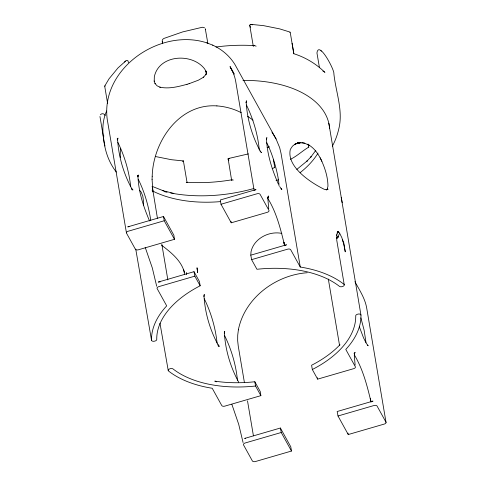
<?xml version="1.0" encoding="UTF-8"?>
<svg xmlns="http://www.w3.org/2000/svg" width="486" height="486" viewBox="0 0 486 486"><rect width="100%" height="100%" fill="white"/><g stroke="black" fill="none" stroke-linecap="round" stroke-linejoin="round"><path stroke-width="0.73" d="M250.782 255.107L251.043 251.73C253.631 239.051 268.551 230.668 281.85 233.395M152.075 179.516L152.191 176.23M143.485 205.086L143.51 201.319L142.799 196.113L141.122 192.061L139.853 190.536M152.191 176.321C153.06 141.791 179.055 103.226 216.956 105.905L216.878 105.899C225.352 106.477 233.681 108.809 241.238 112.667M155.696 156.571L171.394 159.706L183.307 160.933L183.179 161.668M187.013 182.487L186.229 182.633M162.184 40.69L162.67 39.354L163.904 38.443L182.645 31.918L202.407 27.246L204.6 27.836M339.586 233.347L339.659 232.964L338.025 237.04L338.493 236.396L336.992 238.097L338.226 236.694M186.472 274.59L186.642 272.518M103.785 135.637L103.597 138.109C104.684 150.35 108.706 162.336 116.342 172.056M106.653 110.972C101.629 122.004 102.151 134.464 104.976 146.007M107.582 103.263L104.69 86.113L109.058 78.768L118.007 67.912L126.378 60.41L127.836 60.622L128.553 62.603M332.345 146.189C335.297 140.758 337.412 134.901 338.803 128.887C343.365 110.474 335.747 91.976 333.876 73.714C334.69 70.166 318.695 39.913 316.951 52.962L319.357 67.111M231.64 180.02L233.304 180.033M315.815 150.368L310.785 157.124L311.435 156.364L306.496 161.589L307.267 160.842L296.812 169.414M100.432 114.83C101.538 113.013 104.557 113.511 105.11 115.534M124.629 62.026L125.4 61.054M137.988 175.495L138.352 174.984L137.909 176.837L137.957 176.254C138.516 191.733 143.492 206.842 149.566 220.978M246.183 101.264L246.554 100.754L246.11 102.607L246.159 102.024C247.137 119.216 252.216 136.469 260.484 151.565L260.138 151.103L261.541 152.574L260.958 152.337M266.547 138.115L266.917 137.599L266.474 139.452L266.516 138.875C267.106 154.56 272.154 169.881 278.399 184.17M204.017 294.99L204.381 294.48L203.944 296.332L203.986 295.749C204.97 312.941 210.043 330.194 218.311 345.291L217.965 344.829L219.368 346.299L218.159 345.989L218.84 345.989M224.374 331.835L224.745 331.324L224.301 333.177L224.35 332.6C225.328 349.786 230.407 367.039 238.675 382.136M354.713 352.818L355.078 352.307L354.403 354.118L354.452 353.522L354.3 355.637L355.12 365.089M338.493 236.396L336.561 238.146M326.805 189.68L328.086 189.182L326.519 189.832L327.442 189.06L327.127 189.443L327.959 186.187C327.862 176.254 324.514 166.564 320.134 157.75M268.594 147.398L268.995 146.991M272.203 168.721L274.292 167.621M249.986 26.22L249.786 24.962L250.503 24.318L263.436 25.624L279.65 28.868L290.185 32.137L293.787 53.454L293.471 53.739M253.577 45.921L254.573 45.623L256.122 46.158M289.863 32.416L289.942 32.319M267.829 196.879L268.691 195.961L268.011 197.772L268.059 197.176L267.908 199.296L268.728 208.743M117.132 139.008L117.995 138.133L117.551 139.986L117.594 139.409C118.578 156.601 123.657 173.854 131.919 188.945L131.578 188.483L132.982 189.953L131.767 189.649L132.447 189.649M293.55 53.642C305.014 57.141 316.301 63.83 324.946 72.475M104.69 86.113L105.292 85.967M182.615 161.316L183.307 160.933M294.947 144.221L292.469 146.165L290.33 149.378C286.278 166.68 310.675 182.7 324.423 189.382L327.351 189.637L326.088 189.795L327.145 189.589L326.792 189.692M336.67 238.085L337.873 237.368L336.379 238.249M290.379 159.341C297.001 156.2 302.887 150.447 308.914 147.039M294.589 144.464L297.462 143.133L294.388 144.549L297.28 143.224L300.409 142.513L296.235 143.601M267.142 147.531L269.177 146.687M343.626 242.101L345.273 251.827L343.73 243.996L341.871 237.727L339.769 233.45L338.311 231.84L338.663 232.114L337.442 231.549L338.432 231.5L337.679 231.761L338.28 231.33L337.169 233.073L337.381 232.63L336.695 235.273L336.78 234.817L336.755 240.248L344.246 284.79M337.679 231.761L338.718 231.391M189.084 83.695L198.391 80.19L203.774 77.055L203.415 77.317L206.046 74.303L205.864 74.795L206.374 73.386L206.192 73.89L205.912 71.09M354.021 353.298L354.33 353.201M186.995 84.321L189.2 83.659M297.584 143.139L297.997 143.024L295.281 143.899L299.419 142.769L297.584 143.139L300.196 142.72L297.487 143.139L302.249 142.793M174.48 239.306L164.225 220.753L128.164 231.239A2.466 1.415 -9.6 0 0 126.536 233.207L135.363 249.184A2.466 1.415 -9.6 0 0 138.413 249.792L174.48 239.306A35.247 5.698 73.8 0 1 173.873 235.248L163.509 216.489L127.775 226.877A2.466 1.415 -9.6 0 1 129.039 226.713M220.996 204.248L257.058 193.762A2.466 1.415 -9.6 0 1 260.107 194.37L268.934 210.341A2.466 1.415 -9.6 0 1 267.312 212.309L231.245 222.801L220.996 204.248L220.273 199.983L256.007 189.595A2.466 1.415 -9.6 0 0 254.931 190.105M135.734 249.111L151.517 340.145A2.466 1.415 -9.6 0 0 154.676 341.142L155.022 341.038A2.466 1.415 -9.6 0 0 156.753 339.459A100.432 57.749 -9.6 0 1 200.159 285.78L199.442 281.522L194.005 271.68L158.272 282.068A2.479 1.428 -9.6 0 1 160.143 281.971M200.159 285.78L194.837 276.151L158.776 286.637A2.466 1.415 -9.6 0 0 157.148 288.611L166.692 305.87A105.717 60.786 -9.6 0 0 151.517 340.145M251.608 259.646L287.669 249.16A2.466 1.415 -9.6 0 1 290.719 249.768L300.263 267.033A105.717 60.786 -9.6 0 1 343.863 284.213A2.466 1.415 -9.6 0 1 342.533 286.515L342.187 286.619A2.466 1.415 -9.6 0 1 339.428 286.339A100.432 57.749 -9.6 0 0 256.93 269.274L251.608 259.646A35.247 5.698 73.8 0 0 250.776 255.18L286.503 244.786A2.479 1.428 -9.6 0 0 285.057 245.649M260.873 395.647L224.805 406.132A2.466 1.415 -9.6 0 1 221.756 405.524L212.218 388.265A105.717 60.786 -9.6 0 1 168.612 371.079A2.466 1.415 -9.6 0 1 169.942 368.777L170.288 368.674A2.466 1.415 -9.6 0 1 173.046 368.953A100.432 57.749 -9.6 0 0 255.551 386.018L260.873 395.647A35.235 5.698 73.8 0 1 260.265 391.595L254.828 381.753A100.432 57.749 -9.6 0 1 214.8 381.139A2.466 1.415 -9.6 0 1 216.136 381.875M339.605 345.358A2.466 1.415 -9.6 0 1 339.957 344.744A100.432 57.749 -9.6 0 1 311.593 365.247L312.316 369.512L317.637 379.141L353.705 368.655A2.466 1.415 -9.6 0 0 355.327 366.687L345.789 349.422A105.717 60.786 -9.6 0 0 360.958 315.147L328.822 123.231M372.89 401.126L337.163 411.514A35.235 5.698 73.8 0 1 337.995 415.98L348.249 434.539L384.317 424.053A2.466 1.415 -9.6 0 0 385.939 422.085L377.112 406.114A2.466 1.415 -9.6 0 0 374.062 405.5L338.001 415.986M291.485 451.044L281.23 432.497L245.169 442.983A2.466 1.415 -9.6 0 0 243.541 444.951L252.368 460.922A2.466 1.415 -9.6 0 0 255.417 461.536L291.485 451.044L290.762 446.78L280.392 428.02L244.665 438.415A2.479 1.428 -9.6 0 1 245.618 438.25M187.067 84.297C178.259 86.648 169.213 89.114 159.851 87.188L160.283 87.273L157.081 85.822L154.985 83.458L155.125 83.738L154.153 80.962L154.208 81.271L154.335 76.709C158.922 54.79 191.612 52.458 204.485 68.733L206.046 71.345M248.395 153.898L228.104 158.594L231.628 180.318M232.083 179.759C217.187 182.293 202 183.258 186.922 182.256M216.021 47.021C228.785 45.259 241.718 44.858 254.573 45.623M307.182 272.743C275.611 275.015 244.701 297.997 238.359 329.842L238.419 329.526L237.721 335.146L237.666 340.692L238.249 346.111L244.422 382.597M228.475 158.436L229.702 158.709M304.862 143.242L301.928 142.732L304.528 143.2L309.369 145.308L309.102 145.126C315.056 148.88 318.804 154.815 321.902 161.328M250.964 24.3L252.52 24.841M173.818 193.428L162.452 190.548L163.588 190.889L152.015 186.308M207.145 42.968C160.538 27.435 100.687 68.186 107.199 119.143L126.433 232.855M322.898 71.071L324.52 72.001M212.595 45.101C221.738 49.208 229.696 55.963 234.932 64.529L276.078 138.978L279.669 147.653L281.03 153.321L300.263 267.033M206.854 42.853L212.904 45.222M367.708 345.528L368.291 345.759M308.725 147.015L307.99 144.014M247.653 116.3L253.036 120.127M281.904 189.419L281.036 188.811L281.522 189.175L279.669 186.563M161.65 245.26C170.616 252.125 181.442 260.514 184.352 272.421L183.58 269.493M367.428 345.151L367.914 345.522L366.061 342.909L363.449 337.63L359.342 326.75M320.912 50.684L321.343 51.152M228.845 160.289L228.299 159.608M267.494 197.911C276.352 211.993 280.471 228.511 284.383 244.525L283.891 242.162L284.638 245.776M271.953 132.131L276.078 138.978M354.537 355.193C362.835 369.166 367.015 385.179 370.775 400.865L370.283 398.502L371.031 402.116M250.26 26.748L250.6 27.265M230.097 66.746L234.112 74.006L230.097 66.746C232.976 71.715 234.866 76.399 235.765 81.757L254.154 190.476M354.902 281.631C359.591 290.288 365.308 298.787 366.808 308.732L386.042 422.437M246.445 105.037C253.291 119.082 257.817 134.44 259.305 150.004M224.635 335.607C231.482 349.653 236.002 365.016 237.496 380.581M204.278 298.762C211.046 312.601 215.474 327.74 217.09 343.073M138.249 179.267C144.658 192.116 148.619 206.179 150.763 220.352M117.885 142.422C124.659 156.261 129.088 171.4 130.698 186.727M228.171 159.39L228.025 159.001M231.858 404.322L238.693 424.266L243.073 442.552M145.205 247.338L152.306 267.926L156.686 286.211M205.481 29.391L205.299 28.85L207.856 43.436M342.478 239.422L343.201 241.87M360.891 317.868L364.117 330.164L366.013 342.533M159.967 323.226L168.229 370.502M342.199 202.656L341.245 197.547M273.375 159.39L274.803 167.731M249.761 25.43L253.291 46.267M187.031 182.384L183.422 161.054M162.19 41.255L162.555 43.394M339.477 344.963L328.329 279.055M348.006 433.117L348.249 434.539M254.828 381.753L255.551 386.018M247.508 400.835L253.431 435.857M163.509 216.489L164.225 220.753M157.428 218.238L152.337 187.116L152.92 191.964L152.082 179.407M161.814 244.179L167.864 279.942M103.597 138.109L99.958 116.5M292.092 43.357L293.787 53.46M184.255 272.063L184.455 274.201M266.656 142.781A26.432 4.277 73.8 0 1 279.019 185.871M280.392 428.014A35.235 5.698 73.8 0 1 281.23 432.485M120.376 157.537A105.717 60.786 -9.6 0 1 120.716 148.813M242.97 80.403A105.717 60.786 -9.6 0 1 329.593 128.195M360.958 315.147A2.466 1.415 -9.6 0 0 357.805 314.15L357.459 314.254A2.466 1.415 -9.6 0 0 355.728 315.833A100.432 57.749 -9.6 0 1 312.316 369.512M318.026 153.084A100.432 57.749 -9.6 0 1 300.148 172.633M220.638 201.593A100.432 57.749 -9.6 0 1 152.106 190.725M194.005 271.686A35.247 5.698 73.8 0 1 194.843 276.157M231.245 222.801A35.247 5.698 73.8 0 1 231.02 221.397M317.637 379.141A35.235 5.698 73.8 0 1 317.407 377.737M371.711 401.728A2.479 1.428 -9.6 0 1 372.89 401.12M278.648 179.571A113.645 65.349 -9.6 0 1 276.036 180.713M253.984 188.477A113.645 65.349 -9.6 0 1 170.641 193.003M167.062 192.268A113.645 65.349 -9.6 0 1 164.25 191.618M162.482 41.304L162.5 41.887L162.482 41.304M138.091 175.598L137.495 175.896L138.091 175.598M206.35 72.426L205.973 71.144L206.325 72.444M197.626 272.433L197.037 267.895L197.626 272.433"/></g></svg>
